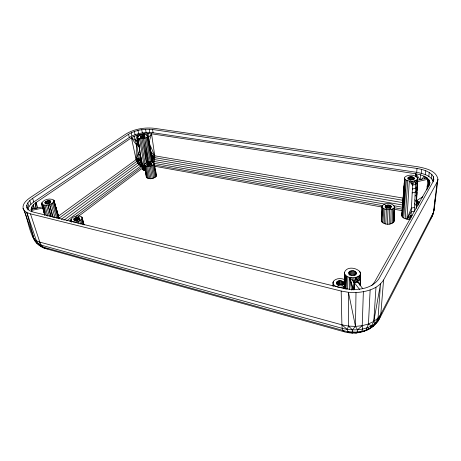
<?xml version="1.0" encoding="UTF-8"?>
<svg xmlns="http://www.w3.org/2000/svg" width="461" height="461" viewBox="0 0 461 461"><rect width="100%" height="100%" fill="white"/><g stroke="black" fill="none" stroke-linecap="round" stroke-linejoin="round"><path stroke-width="0.69" d="M149.537 146.2L148.235 138.006L148.235 133.552C142.414 133.604 136.427 134.733 131.414 137.822L36.062 202.529L33.353 204.765L31.665 207.07L31.129 209.306L31.797 211.708M351.783 275.102L351.795 270.797C355.829 269.535 358.301 275.35 353.178 275.309C349.144 276.571 346.684 270.751 351.795 270.797M353.898 289.825L353.939 277.804C371.52 274.278 348.585 261.583 344.448 272.474L344.119 288.828M385.269 207.496L385.275 206.067C386.796 204.569 390.525 204.551 391.366 206.73C390.317 208.816 385.938 208.689 385.137 206.459L385.275 206.067M333.418 282.656L333.43 281.256C336.006 278.139 340.8 278.052 344.321 279.429M333.551 286.004L332.986 282.345L333.43 281.256M341.388 285.186L341.417 280.864C339.348 280.253 335.752 281.216 336.605 284.028M352.769 275.096L352.803 270.791M333.009 286.316L332.986 282.345M349.594 289.646L349.726 277.499C347.34 276.905 344.258 275.355 344.448 272.474M353.737 275.24L353.783 270.935M385.598 207.859L385.615 205.71L385.661 207.819M343.416 284.143L343.439 282.034L341.417 280.864M417.24 182.389L416.969 190.468L417.251 182.372M347.669 288.989L347.842 276.877M354.618 275.528L354.682 271.224M342.183 285.451L342.246 281.147L342.339 285.359M23.067 208.43L24.352 210.7L26.847 212.544L36.413 240.763L38.632 244.174L40.914 246.485L352.308 333.026L352.377 329.874L355.483 326.405L355.996 292.545C366.161 291.905 377.703 289.105 383.569 280L437.184 181.997L437.95 179.283C436.36 170.437 425.451 168.317 418.012 166.813L154.314 128.308C144.696 127.276 134.543 128.901 126.153 133.869L30.005 197.752C26.565 200.235 22.347 203.681 23.067 208.43C29.781 221.418 28.795 243.783 45.887 248.675L344.2 331.787C357.35 335.666 373.318 330.675 379.818 318.096L432.401 216.03L434.135 209.836L437.95 179.283M386.093 208.286L386.134 205.41L386.203 208.251M346.055 289.479L346.28 275.995L345.681 288.817M355.368 275.223L355.431 271.638M344.891 288.563L345.151 274.917L344.661 288.574M355.938 274.295L355.978 272.146M389.845 208.118L389.902 205.329L389.747 208.072M58.236 216.272L136.145 159.644L136.444 144.944L138.064 140.714L135.546 140.542L131.414 137.822L136.145 159.644C136.905 162.745 139.055 165.47 141.936 166.859L142.731 166.335L140.242 164.156L137.937 160.123C138.888 152.049 136.617 143.953 134.036 136.37M344.229 288.724L344.528 273.713M356.267 274.151L356.295 272.716M342.875 284.408L342.938 281.544L342.949 284.356M386.733 207.94L386.796 205.197L386.86 208.055M393.855 221.995L394.46 206.868C392.795 202.477 384.209 202.218 382.06 206.326L381.293 220.514C382.797 225.262 392.069 225.619 394.126 221.147L394.46 206.868M394.195 210.325L394.126 221.147M393.158 222.761L393.533 208.378L394.201 207.657M343.382 284.172L343.439 282.034C344.863 285.832 336.68 286.223 336.547 282.61M343.681 283.982L343.716 282.581L343.675 283.999M353.939 277.804L349.726 277.499L354.325 282.668L357.454 281.855L360.174 279.239L360.571 273.609L360.174 279.239L360.514 281.077M392.092 223.401L392.501 208.977L393.533 208.378M387.471 207.825L387.557 205.076L387.603 207.819M390.715 223.867L391.17 209.415L392.501 208.977M40.873 246.22C37.911 244.699 35.295 242.031 34.051 238.907L26.847 212.544L30.455 213.852L341.18 291.047L348.458 292.303L348.574 326.111L347.214 329.396L347.594 331.684L360.444 332.364L361.706 331.367L362.565 329.045L362.237 325.679L363.366 291.755M389.13 224.121L389.643 209.657L391.17 209.415M390.427 208.395L390.525 205.6L390.346 208.476M416.346 207.704L416.923 191.805L416.859 194.617L415.056 196.029M387.447 224.15L388.012 209.692C385.915 209.507 383.391 209.081 382.198 207.127L382.06 206.326M388.254 207.807L388.364 205.059M354.025 289.813L354.325 282.668L359.586 289.45M385.782 223.954L386.404 209.513M417.43 180.199L417.545 177.623C414.358 174.465 408.077 174.218 404.718 177.214L401.727 215.362C402.551 218.912 407.247 219.39 410.296 219.309M416.243 208.378L417.545 177.623M407.973 179.145L408.037 177.727C409.627 176.286 413.24 176.258 414.289 178.309L414.174 178.678C412.578 180.136 409.529 180.02 408.014 178.482L408.037 177.727M384.255 223.539L384.929 209.133M408.296 178.805L408.36 177.393M416.289 207.531L416.611 200.57L422.812 196.83M389.032 207.894L389.165 205.145M408.769 179.231L408.872 177.105M417.545 179.202L415.799 180.522L414.33 211.121L411.103 211.899L406.942 219.131L409.31 181.104L406.331 180.205L405.294 179.536L404.464 177.992M362.473 331.217L364.178 331.338L366.005 330.18L368.454 323.979L370.148 289.975M382.964 222.945L383.685 208.585M390.928 207.341L390.997 205.94L390.899 207.375M353.962 289.675L354.325 282.668M382.002 222.208L382.751 207.899M409.391 179.732L409.535 176.897M381.437 221.378L382.198 207.127M381.702 217.557L381.927 213.316M382.192 208.372L382.342 205.543M415.799 180.522L412.779 181.219L410.947 218.065M410.111 180.326L410.307 176.776M419.573 202.166L416.611 200.57L416.519 202.166L414.871 199.844M138.548 143.561L138.611 138.461L137.908 138.093L137.499 137.09C139.66 134.347 144.898 133.419 147.693 135.597L152.798 162.174M32.76 235.352L32.806 236.631L36.58 242.889L41.254 245.148L342.229 328.336C354.209 331.373 368.777 330.33 377.818 321.029L380.521 283.918L373.802 321.403L371.433 325.95L369.86 328.514L366.005 330.18L361.706 331.367L357.102 332.018L356.439 332.934L352.97 332.612M410.918 180.303L411.126 176.753M411.771 179.669L411.95 176.828M375.974 287.307L373.802 321.403L374.995 323.68L373.139 326.417L367.532 329.886L366.374 329.926M405.207 218.681L407.703 180.741M412.526 179.836L412.71 177.001M413.223 179.375L413.367 177.249M403.732 218.03L406.331 180.205L402.614 217.217L405.294 179.536L401.934 216.307L404.66 178.782M413.719 179.692L413.869 177.566M414.082 179.341L414.185 177.929M402.009 214.44L402.217 211.576M402.424 208.718L402.683 205.133M402.891 202.27L403.15 198.691M403.363 195.827L403.623 192.249M403.83 189.385L404.09 185.806M404.245 183.657L404.504 180.078M415.632 176.609L415.834 173.78L151.56 133.817L148.235 133.552L146.189 135.292M433.19 181.841C431.047 175.22 422.743 173.595 416.721 172.333L417.003 168.438L152.597 129.495C144.391 128.607 135.724 129.99 128.579 134.243L32.622 198.363C29.389 200.552 25.309 204.361 27.205 208.649M31.838 211.824L31.325 210.06L31.665 207.07L32.391 209.058M374.205 324.947C377.559 322.475 380.054 318.407 380.803 314.269L383.569 280M152.349 162.554L153.046 157.011L150.603 151.813M412.779 181.219L409.31 181.104L412.566 185.143L415.609 184.44L417.372 183.098L417.77 178.419L417.453 180.873M421.296 173.278L421.625 169.371L417.003 168.438M426.898 189.932L427.848 179.266L427.238 178.079L424.212 176.217L420.323 174.754L415.834 173.78L416.617 177.197M153.755 162.635L154.689 159.61L154.752 155.818L151.56 133.817L148.235 138.006M429.076 185.322L429.191 180.216L427.238 178.079L417.176 180.245M425.394 174.65L425.774 170.743L421.625 169.371M430.367 219.033C434.055 214.503 434.291 208.309 434.821 202.754M434.959 201.336L435.161 199.21M83.695 224.432L81.851 217.05C78.554 214.601 69.83 216.457 71.086 221.545M428.816 176.396L429.231 172.483L425.774 170.743M431.387 178.442L431.83 174.523L429.231 172.483M432.954 180.677L433.421 176.759L431.83 174.523M433.743 180.395L433.421 176.759M432.026 215.558L433.063 213.985L433.403 212.538L437.184 181.997M429.623 184.584L429.911 182.498L429.191 180.216L424.212 176.217L421.567 179.306M32.731 209.012L33.353 204.765L34.247 208.81M42.752 206.28L41.64 203.434L42.844 207.767L43.588 205.053C47.229 205.508 52.698 204.713 54.018 200.8L53.741 200.12C50.082 197.815 43.34 199.308 41.64 203.434L44.729 214.999L43.588 205.053L42.562 204.672L41.64 203.434L44.677 214.843M34.823 208.77L36.062 202.529L37.762 207.934M357.102 332.018L357.552 329.759L362.237 325.679L368.454 323.979L373.802 321.403L377.985 318.102L380.803 314.269L433.403 212.538M44.953 202.373L44.999 203.071C46.745 204.2 50.019 203.474 50.802 201.486L50.67 201.157C48.929 200.039 46.192 200.806 44.953 202.373L45.351 203.75M63.929 220.174L138.894 164.675L139.297 162.883L141.844 161.713M359.834 284.961L360.202 283.619L357.454 281.855L359.182 275.92L360.174 279.239L356.486 282.218L355.973 277.464L353.921 282.265L355.437 282.489L355.973 277.464L357.771 281.268L357.759 276.819M433.905 179.087L433.231 181.386L378.838 278.899C370.921 289.923 355.154 290.81 342.921 288.234L33.106 212.025L30.034 210.919L27.902 209.363L26.796 207.444M151.56 133.817L148.938 142.432L154.752 155.818L403.329 198.121M131.414 137.822L136.444 144.944L138.496 142.922L135.546 140.542L137.251 135.154L139.885 134.969L144.587 133.696L144.875 134.929M141.222 160.226L140.063 160.687L136.145 159.644L138.225 153.657L139.862 150.505M28.006 209.974C27.919 206.424 31.215 203.952 33.768 201.987L129.287 137.487C136.347 133.241 144.944 131.863 153.064 132.762L416.721 172.333M138.444 141.36L137.528 137.626L138.444 141.36L139.591 138.703C142.374 138.888 146.079 138.68 147.745 136.133L147.693 135.597L152.879 162.825L147.745 136.133M377.818 321.029L380.803 314.269M156.584 175.785L154.187 162.998C151.588 160.687 146.304 161.621 144.391 164.462L146.408 177.324C149.024 179.876 154.723 178.862 156.584 175.785L156.106 174.661M140.582 134.814L140.847 134.243L142 134.549M427.416 188.514L427.191 186.624L428.909 183.282L429.911 182.498L429.324 184.763L374.401 282.351L371.733 285.555M144.437 165.026C147.001 167.383 152.378 166.433 154.245 163.557L154.187 162.998M142.19 164.3L140.755 162.145L141.804 159.996M146.846 164.237C147.797 162.808 150.465 162.335 151.767 163.499L151.796 163.782C150.851 165.222 148.16 165.695 146.869 164.519L147.128 165.591M61.33 219.286L137.66 163.131L138.502 161.471L140.063 160.687L139.556 159.31L138.075 158.463L136.145 159.644M377.594 321.254L378.913 318.695M408.953 219.355L410.901 215.621L412.203 215.304M374.995 323.68L377.985 318.102M38.632 244.174L39.79 242.106L30.455 213.852M433.559 210.867L434.135 209.836M70.769 220.208L71.057 220.877C74.377 223.164 79.914 221.758 82.087 218.456M73.898 218.814L73.76 219.92C75.425 221.067 78.745 220.375 79.332 218.33L78.843 217.73L77.719 217.459L74.866 218.088L73.898 218.814L74.463 220.813M426.932 178.482L427.238 178.079L427.41 178.868M151.473 156.475L152.251 155.553L154.752 155.818L153.046 157.011L151.738 156.959M59.02 218.226L136.721 161.419L137.937 160.123L141.366 158.596L138.225 153.657L140.622 155.126M140.622 136.3L140.184 137.096C141.51 138.156 144.051 137.706 145.071 136.381L144.057 135.62L141.066 136.053L140.622 136.3L141.014 138.409M417.026 190.802L415.24 192.191L412.14 192.917M417.199 186.964L415.424 188.33L412.353 189.045M139.885 134.969L140.847 134.243L141.291 134.675M78.232 216.503L142.397 168.23M69.623 221.021L71.346 219.73M75.938 216.295L141.936 166.859M66.73 220.784L142.501 164.704M138.894 164.675L141.567 163.488M138.075 158.463L140.403 157.431L139.556 159.31L141.245 159.823M403.075 200.322L154.867 157.679L153.052 158.469L151.796 158.423M333.562 284.581C336.3 287.635 341.152 287.871 344.753 286.344M139.038 144.051L136.444 144.944L139.395 146.846M135.546 140.542L138.179 139.643M151.738 160.019L154.689 159.61L402.701 202.644M414.508 207.387L411.31 208.153L406.942 219.131L410.901 215.621L411.54 216.728M417.263 181.72L427.848 179.266L428.909 183.282M42.781 206.793L31.348 209.236L31.325 210.06M42.856 208.003L31.383 210.464L31.797 211.305L31.129 209.306L31.313 209.651M137.66 163.131L139.297 162.883M362.237 325.679L355.483 326.405L348.574 326.111L341.901 324.826L39.79 242.106L36.413 240.763L34.051 238.907L24.352 210.7M402.902 205.07L154.228 161.494L152.637 161.592L153.225 162.67M388.012 209.692L389.643 209.657M136.721 161.419L138.502 161.471M355.996 292.545L348.458 292.303L355.483 326.405L357.552 329.759M48.019 248.888C44.02 249.026 40.989 245.644 39.79 242.106M45.063 248.058L43.772 247.891L42.107 246.842M153.519 163.206L385.287 204.194M393.786 205.698L403 207.329M154.014 164.894L382.549 205.635M394.576 207.778L402.361 209.161M154.366 166.214L382.538 207.139M394.581 209.3L402.378 210.7M352.342 332.127L356.439 332.934M359.396 332.127L360.444 332.364M138.611 138.461L139.591 138.703L144.961 170.703L143.82 170.368L142.645 169.239L137.499 137.09M428.534 186.964L427.191 186.624L427.814 188.411M367.244 327.759L369.86 328.514M153.046 157.011L154.867 157.679M368.454 323.979L371.433 325.95L373.139 326.417L372.667 325.921M154.689 159.61L151.577 157.322M341.18 291.047L341.901 324.826L347.214 329.396M344.2 331.787L343.013 330.704L342.229 328.336L341.901 324.826M348.574 326.111L352.377 329.874M418.069 205.324L416.611 200.57L419.095 203.105M150.326 151.191L154.752 155.818M152.919 160.065L154.228 161.494M357.454 281.855L362.755 288.621M415.834 173.78L420.276 179.79M414.687 203.624L416.358 205.906M347.594 331.684L348.182 332.64M141.636 162.543L141.585 160.572L144.961 170.703L142.144 165.649L137.908 138.093M137.251 135.154L138.214 136.882M32.806 236.631L35.157 241.322M416.611 200.57L418.496 204.373M142.668 166.726L142.144 165.649L142.645 169.239L142.097 163.713L144.961 170.703M140.063 160.687L140.755 162.145M351.806 277.816L353.921 282.265M415.978 201.889L416.882 203.814M140.622 156.285L141.066 157.414M411.039 181.265L412.566 185.143L414.404 180.966L415.609 184.44L416.871 179.917L417.372 183.098M143.82 170.368L142.605 166.842L143.031 169.867M26.755 205.272L27.983 208.891M27.764 202.955L28.974 206.574M29.758 200.616L30.939 204.235M75.702 220.715L74.866 218.088L75.587 220.767M32.622 198.363L33.768 201.987M76.359 220.45L75.535 217.799L76.238 220.485M351.472 290.067L349.726 277.499L353.478 289.721M77.068 220.266L76.267 217.592L76.941 220.283M59.169 218.623L53.741 200.12L59.106 218.554M59.21 218.618L54.018 200.8L59.043 218.733M53.879 201.566L58.875 218.773M53.326 202.379L57.913 218.272M427.848 179.266L428.903 186.175M77.782 220.168L77.01 217.477L77.667 220.174M45.224 201.987L45.622 203.364M52.393 203.174L56.674 218.145M45.674 201.607L46.261 203.676M51.148 203.9L55.003 217.557M46.273 201.267L47.051 204.027M53.292 217.517L49.667 204.505L52.502 217.004M46.976 200.979L47.742 203.745M74.307 218.433L74.861 220.433M47.737 200.771L48.497 203.537M51.263 216.607L48.065 204.943L50.687 216.699M48.503 200.656L49.252 203.422M46.44 205.191L49.408 216.18M82.162 217.707L84.121 224.985M81.851 217.05L83.902 224.68M81.632 219.24L83.055 224.576M49.229 200.639L49.967 203.405M44.913 205.231L47.84 216.209M49.857 200.719L50.405 202.794M80.819 220.012L81.879 224.029M50.347 200.898L50.71 202.281M46.302 215.333L43.588 205.053L44.936 214.803M349.726 277.499L352.97 289.929M41.807 202.656L42.124 203.866M79.701 220.71L80.577 224.069M41.899 204.119L44.729 214.999M78.364 221.292L78.883 223.308M76.895 221.712L77.235 223.061M79.171 219.102L78.843 217.73L79.142 219.079M70.867 219.459L71.196 220.859M71.057 220.877L71.38 222.219M148.212 165.401L147.733 163.384L148.131 165.436M77.719 217.459L78.353 220.156M148.753 165.194L148.281 163.159L148.667 165.217M78.341 217.546L78.802 219.569M149.358 165.038L148.897 162.992L149.266 165.055M128.579 134.243L129.287 137.487M149.986 164.957L149.543 162.894L149.894 164.963M131.218 132.762L131.898 136.007M146.99 163.943L147.272 165.303M147.998 138.611L147.301 135.136L147.964 138.623M148.701 142.08L152.758 162.209M147.295 163.649L147.566 165.015M134.399 131.471L135.044 134.716M360.202 283.619L360.542 285.376L360.444 272.365M138.064 140.714L138.496 142.922M149.566 146.99L149.831 148.384M151.433 156.746L152.101 160.232M147.445 136.698L152.286 162.047M154.181 164.537L154.441 165.885M155.08 169.262L155.34 170.61M155.593 171.959L155.853 173.307M153.968 164.151L156.302 176.425M153.375 164.733L155.685 177.047M146.811 137.263L151.485 161.99M137.966 130.428L138.577 133.678M145.895 137.781L150.407 162.047M152.499 165.269L154.781 177.623M141.066 136.053L141.452 138.162M149.059 161.851L144.748 138.219L148.114 162.837M151.404 165.718L153.646 178.102M141.608 135.845L141.994 137.954M150.165 166.052L152.361 178.459M147.681 162.22L143.452 138.554L146.684 163.085M142.224 135.69L142.599 137.804M141.746 129.685L142.316 132.941M142.864 135.597L143.233 137.706M142.097 138.749L146.362 163.131M148.863 166.248L151.012 178.661M143.492 135.574L143.855 137.683M151.462 164.456L151.225 163.061L151.433 164.433M140.784 138.801L145.071 163.874M144.057 135.62L144.414 137.73M147.595 166.288L149.698 178.701M144.524 135.73L144.76 137.142M146.448 166.173L148.505 178.574M145.561 129.27L146.097 132.526M150.177 162.877L150.511 164.94M145.497 165.914L147.514 178.286M144.685 163.874L145.013 165.908M144.812 165.516L146.8 177.86M144.391 164.462L146.408 177.324M149.635 146.829L149.831 148.073M150.032 149.318L150.228 150.568M151.79 164.652L151.571 163.257L151.773 164.629M150.747 162.935L151.07 164.998M149.237 129.207L149.739 132.468M152.597 129.495L153.064 132.762M424.212 176.217L424.558 178.897M359.782 271.172L359.955 272.566M360.306 275.35L360.479 276.744M42.562 204.672L42.844 207.767M36.413 240.763L36.58 242.889M338.167 285.405L337.855 281.164L337.982 285.468M352.273 332.548L352.308 333.026M337.412 284.368L337.21 281.567L337.314 284.431M338.956 285.157L338.656 280.882L338.749 285.192M420.323 174.754L420.639 179.64M339.815 284.863L339.561 280.726L339.607 285.048M140.242 164.156L140.351 165.943M137.816 136.525L138.023 140.334M428.396 184.394L428.5 186.319M138.974 144.604L139.072 146.771M139.499 147.837L139.591 149.958M336.766 282.063L336.853 284.201M343.145 286.926L343.163 288.304M360.139 274.825L360.214 285.48M348.85 272.197L348.868 274.341M349.311 271.679L349.334 275.257M36.062 202.529L36.102 208.793M349.991 271.258L350.003 274.837M340.5 280.726L340.506 284.858M350.838 270.959L350.838 275.257M79.488 219.367L79.177 217.995L79.471 219.338"/></g></svg>
